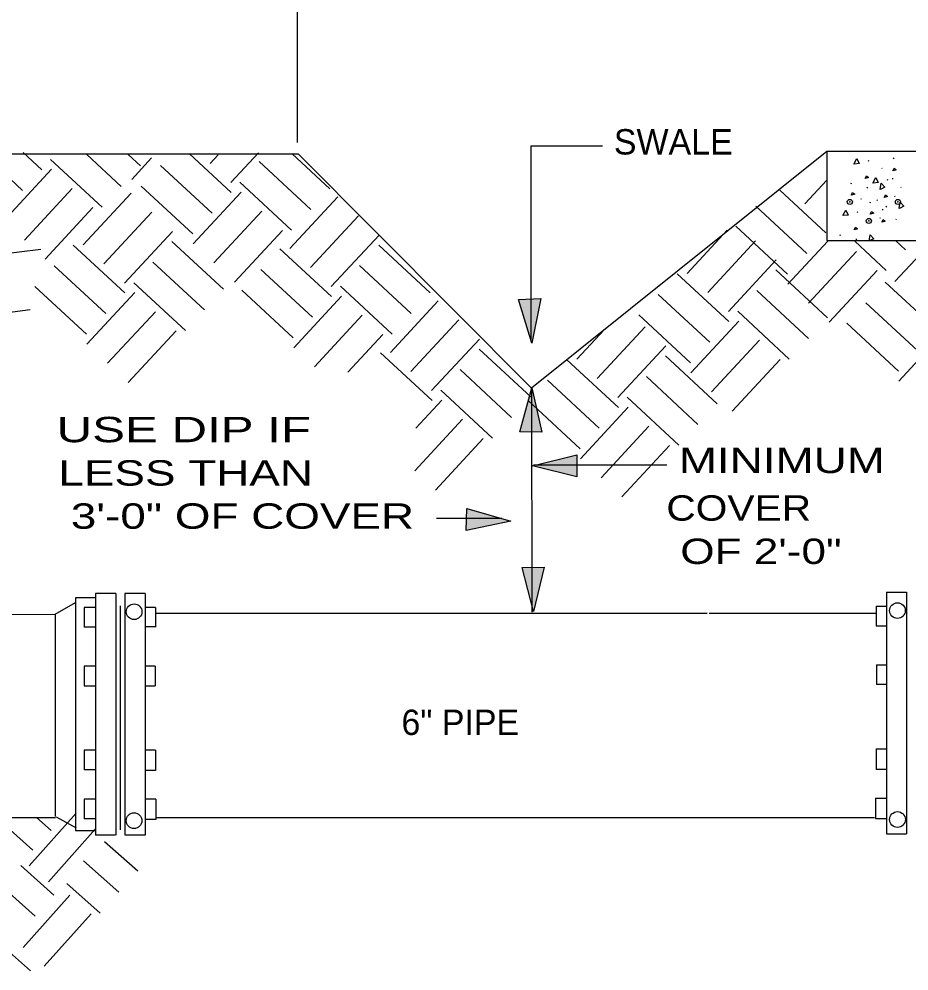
# Model space of a CAD drawing. Extents: x -7212 to 22381, y -5981 to 22381.
# Drawn here: x -1425 to 2432, y -4298 to -171 of the extents above; entities that cross this region are included whole.
import ezdxf

# ---------------------------------------------------------------- set-up
doc = ezdxf.new("R2010")
doc.units = 0
doc.header["$LTSCALE"] = 44
doc.header["$PDMODE"] = 32
doc.header["$PDSIZE"] = 22
doc.layers.add('8', color=7, linetype='Continuous', lineweight=25)

msp = doc.modelspace()

# ---------------------------------------------------------------- hatches: boundary and pattern name
at = {"layer": '8'}
for points in [[(835.52, -1381.53), (797.7, -1575.79), (739.66, -1386.58)], [(745.03, -1960.12), (797.64, -1769.33), (841, -1962.43)], [(991.93, -2155.56), (799.86, -2107.85), (991.79, -2059.56)], [(515.93, -2292.61), (705.98, -2347.84), (512.3, -2388.54)], [(850.8, -2546.71), (804.93, -2739.23), (754.81, -2547.77)]]:
    msp.add_hatch(color=256, dxfattribs=at).paths.add_polyline_path(points)

# ---------------------------------------------------------------- linework, layer by layer
for p, q in [((-218.28, -706.59), (-218.28, 452.62)), ((794.75, -720.01), (1104.1, -720.01)), ((794.75, -1559.69), (794.75, -720.01)), ((-214.1, -756.37), (-1808.29, -756.37)), ((-1410.01, -913.31), (-1575.8, -759.66)), ((-1327.08, -823.83), (-1407.78, -749.04)), ((-1065.02, -986.6), (-1288.72, -779.29)), ((-982.09, -897.12), (-1131.77, -758.41)), ((-899.17, -807.64), (-952, -758.68)), ((-850.53, -772.7), (-937.06, -866.07)), ((-506, -923.02), (-686.46, -755.78)), ((-562.51, -759.65), (-597.12, -796.99)), ((-387.45, -750.23), (-507.64, -879.92)), ((-78.08, -906.83), (-241.29, -755.58)), ((2076.36, -745.32), (795.53, -1771.2)), ((2725.24, -744.34), (2076.29, -744.34)), ((2076.36, -745.32), (2076.36, -1130.74)), ((2255.69, -786.96), (2257.54, -782.8)), ((2365.3, -776.32), (2367.16, -772.16)), ((-1283.98, -822.19), (-1491.29, -1045.89)), ((-588.92, -1012.5), (-812.63, -805.19)), ((-161.01, -996.31), (-384.71, -789)), ((2313.51, -816.56), (2315.36, -819.33)), ((2338.08, -869.32), (2339.94, -865.16)), ((2360.26, -860.93), (2360.72, -865.09)), ((-1194.5, -905.11), (-1401.81, -1128.82)), ((-671.85, -1101.98), (-895.55, -894.67)), ((-243.93, -1085.8), (-467.64, -878.48)), ((2075.11, -868.93), (1980.21, -971.33)), ((2180.77, -885.47), (2182.62, -881.31)), ((2251.06, -904.44), (2252.92, -900.27)), ((2395.9, -898.92), (2397.75, -901.69)), ((-939.8, -925.66), (-1147.11, -1149.36)), ((-462.9, -921.38), (-670.21, -1145.08)), ((-43.98, -941.24), (-251.29, -1164.95)), ((2071.33, -1097.36), (1872.41, -913.02)), ((2222.78, -949.03), (2224.63, -951.81)), ((2368.81, -937.26), (2370.66, -940.04)), ((-1105.02, -988.04), (-1312.33, -1211.74)), ((1988.41, -1186.84), (1767.59, -982.21)), ((2263.16, -967.83), (2265.01, -963.67)), ((2293.15, -958.08), (2295.01, -953.92)), ((2333.46, -986.8), (2335.31, -982.63)), ((-850.31, -1008.58), (-1057.63, -1232.29)), ((-373.41, -1004.31), (-580.73, -1228.01)), ((45.5, -1024.17), (-161.81, -1247.87)), ((2207.85, -1010.12), (2209.7, -1005.96)), ((2305.17, -1031.39), (2307.02, -1034.17)), ((2317.46, -999.49), (2319.31, -995.32)), ((1905.48, -1276.32), (1681.78, -1069.01)), ((2265.66, -1039.72), (2267.51, -1042.5)), ((2375.55, -1040.44), (2377.4, -1036.28)), ((-760.83, -1091.51), (-968.14, -1315.21)), ((-283.93, -1087.23), (-491.25, -1310.93)), ((134.98, -1107.09), (-72.33, -1330.8)), ((1643.81, -1086.07), (1470.43, -1273.16)), ((2132.92, -1108.64), (2134.77, -1104.47)), ((-966.51, -1358.31), (-1190.21, -1151)), ((-538.59, -1342.13), (-762.29, -1134.81)), ((357.23, -1357.71), (133.52, -1150.4)), ((1767.23, -1132.38), (1559.91, -1356.08)), ((2079.69, -1133.22), (1907.12, -1319.42)), ((2076.36, -1130.74), (2785.26, -1130.74)), ((2333.4, -1260.14), (2196.87, -1133.62)), ((2203.22, -1127.6), (2205.08, -1123.44)), ((2534.5, -1132.88), (2371.07, -1309.23)), ((2416.32, -1170.65), (2372.64, -1130.17)), ((-2339.9, -1291.28), (-1331.22, -1167.86)), ((-70.69, -1373.9), (-294.39, -1166.59)), ((2203.92, -1178.65), (1996.6, -1402.35)), ((-621.51, -1431.61), (-845.22, -1224.29)), ((1856.71, -1215.31), (1649.4, -1439.01)), ((-1049.43, -1447.79), (-1273.13, -1240.48)), ((-153.61, -1463.38), (-377.32, -1256.07)), ((274.3, -1447.19), (50.6, -1239.88)), ((1651.03, -1482.11), (1427.33, -1274.8)), ((2078.95, -1465.92), (1855.25, -1258.61)), ((2293.4, -1261.57), (2086.08, -1485.27)), ((-704.44, -1521.09), (-928.14, -1313.78)), ((2551.67, -1518.18), (2327.97, -1310.87)), ((-1132.36, -1537.28), (-1356.06, -1329.96)), ((-923.4, -1356.67), (-1130.72, -1580.38)), ((-236.54, -1552.86), (-460.24, -1345.55)), ((191.38, -1536.68), (-32.33, -1329.36)), ((1996.03, -1555.41), (1772.32, -1348.09)), ((-27.59, -1372.26), (-234.9, -1595.96)), ((391.33, -1392.12), (184.02, -1615.83)), ((1568.11, -1571.59), (1344.41, -1364.28)), ((2468.75, -1607.66), (2245.05, -1400.35)), ((-2384.98, -1554.05), (-1376.3, -1430.63)), ((-833.92, -1439.6), (-1041.24, -1663.3)), ((1913.1, -1644.89), (1689.4, -1437.57)), ((61.89, -1455.19), (-145.42, -1678.89)), ((480.81, -1475.05), (273.5, -1698.75)), ((1485.18, -1661.07), (1261.48, -1453.76)), ((1694.14, -1480.47), (1486.82, -1704.18)), ((-744.44, -1522.52), (-951.75, -1746.23)), ((1111.52, -1516.47), (991.59, -1645.89)), ((1288.39, -1505.11), (1081.07, -1728.81)), ((2385.82, -1697.14), (2162.12, -1489.83)), ((2594.78, -1516.54), (2387.46, -1740.25)), ((151.38, -1538.11), (-0.52, -1702.02)), ((570.29, -1557.97), (362.98, -1781.68)), ((1783.62, -1563.4), (1576.3, -1787.1)), ((792.54, -1808.59), (568.83, -1601.28)), ((1377.87, -1588.03), (1170.56, -1811.74)), ((364.62, -1824.78), (140.92, -1617.47)), ((1172.19, -1854.84), (948.49, -1647.53)), ((1600.11, -1838.65), (1376.41, -1631.34)), ((1873.1, -1646.32), (1665.79, -1870.03)), ((709.61, -1898.07), (485.91, -1690.76)), ((1517.19, -1928.13), (1293.48, -1720.82)), ((1089.27, -1944.32), (865.57, -1737.01)), ((626.69, -1987.56), (402.98, -1780.24)), ((1434.26, -2017.61), (1210.56, -1810.3)), ((407.72, -1823.14), (294.89, -1944.89)), ((1006.34, -2033.8), (782.64, -1826.49)), ((1215.3, -1853.2), (1007.98, -2076.9)), ((497.2, -1906.07), (289.89, -2129.77)), ((1304.78, -1936.12), (1097.46, -2159.83)), ((586.69, -1988.99), (379.37, -2212.69)), ((1394.26, -2019.05), (1186.95, -2242.75)), ((804.98, -2102.95), (1382.48, -2102.95)), ((383.75, -2334.96), (667.76, -2334.96)), ((-1093.3, -2679.99), (-1180.62, -2679.99)), ((-1005.98, -2660.53), (-1093.87, -2660.53)), ((-1093.3, -2660.53), (-1093.3, -3708.4)), ((-1005.98, -2660.53), (-1005.98, -3708.4)), ((-878.98, -2660.53), (-966.3, -2660.53)), ((-966.3, -2660.53), (-966.3, -3708.4)), ((-878.98, -2660.53), (-878.98, -3708.4)), ((2334.13, -2655.58), (2334.13, -3703.45)), ((2334.13, -2655.58), (2421.46, -2655.58)), ((2421.46, -2655.58), (2421.46, -3703.45)), ((-1267.94, -2751.19), (-1180.62, -2699.58)), ((-1143.52, -2721.48), (-1143.52, -2806.65)), ((-1093.3, -2721.48), (-1143.52, -2721.48)), ((-986.7, -2714.34), (-986.7, -3685.79)), ((-834.45, -2721.4), (-878.98, -2721.4)), ((-834.45, -2721.48), (-834.45, -2806.65)), ((2289.61, -2716.45), (2334.13, -2716.45)), ((2289.61, -2716.53), (2289.61, -2801.7)), ((-1571.48, -2751.87), (-1267.94, -2751.19)), ((-1267.94, -2751.19), (-1267.94, -3628.64)), ((-834.45, -2745.84), (1557.69, -2745.84)), ((1565.56, -2745.84), (2289.61, -2745.84)), ((2289.61, -2801.43), (2334.13, -2801.43)), ((-1093.3, -2806.65), (-1143.52, -2806.65)), ((-834.45, -2806.38), (-878.98, -2806.38)), ((2290.81, -2970.82), (2334.13, -2970.82)), ((2290.81, -2971.09), (2290.81, -3056.26)), ((2290.81, -2971.09), (2333.12, -2971.09)), ((-1143.52, -2976.04), (-1143.52, -3061.21)), ((-1093.3, -2976.04), (-1143.52, -2976.04)), ((-835.65, -2975.77), (-878.98, -2975.77)), ((-835.65, -2976.04), (-877.97, -2976.04)), ((-835.65, -2976.04), (-835.65, -3061.21)), ((-1143.52, -3061.21), (-1093.3, -3061.21)), ((-878.98, -3061.21), (-835.65, -3061.21)), ((2334.13, -3056.26), (2290.81, -3056.26)), ((-1093.3, -3340.64), (-1143.52, -3340.64)), ((-1143.52, -3340.64), (-1143.52, -3425.81)), ((-834.45, -3340.2), (-878.98, -3340.2)), ((-834.45, -3340.17), (-834.45, -3428.88)), ((-834.45, -3340.2), (-834.45, -3428.31)), ((2289.61, -3335.22), (2289.61, -3423.92)), ((2289.61, -3335.25), (2334.13, -3335.25)), ((2289.61, -3335.25), (2289.61, -3423.36)), ((2289.61, -3423.36), (2334.13, -3423.36)), ((-1093.3, -3425.81), (-1143.52, -3425.81)), ((-834.45, -3428.31), (-878.98, -3428.31)), ((2287.05, -3548.29), (2334.13, -3548.29)), ((2287.05, -3548.29), (2287.05, -3636.17)), ((-1143.52, -3553.39), (-1143.52, -3638.56)), ((-1093.3, -3553.39), (-1143.52, -3553.39)), ((-831.9, -3553.24), (-878.98, -3553.24)), ((-831.9, -3553.24), (-831.9, -3641.12)), ((-1178.13, -3613.39), (-1380.92, -3841.19)), ((-1176.19, -3678.6), (-1263.52, -3631.03)), ((-1693.8, -3632.07), (-1267.61, -3632.07)), ((-1364.81, -3774.31), (-1522.51, -3633.93)), ((-1285.33, -3689.29), (-1349.2, -3632.43)), ((-1093.3, -3638.56), (-1143.52, -3638.56)), ((-832.01, -3641.06), (-878.98, -3641.06)), ((-831.9, -3632.07), (1784.36, -3632.07)), ((1762.13, -3632.07), (2283.01, -3632.07)), ((2287.17, -3636.11), (2334.13, -3636.11)), ((-1094.96, -3682.78), (-1297.75, -3910.59)), ((-1009.18, -3708.4), (-1093.3, -3708.4)), ((-878.98, -3708.4), (-965.61, -3708.4)), ((2334.13, -3703.45), (2420.76, -3703.45)), ((-911.06, -3865.1), (-1054.63, -3737.29)), ((-992.18, -3956.22), (-1145.84, -3819.44)), ((-1274.57, -3968.31), (-1418.14, -3840.51)), ((-1073.3, -4047.34), (-1218.77, -3917.84)), ((-1355.68, -4059.44), (-1509.34, -3922.65)), ((-1204.39, -3968.46), (-1407.18, -4196.27)), ((-1113.26, -4049.58), (-1316.05, -4277.39)), ((-1375.38, -4297.56), (-1603.19, -4094.76))]:
    msp.add_line(p, q, dxfattribs=at)
for points in [[(-214.1, -756.37), (795.53, -1771.2), (796.91, -2741.56)], [(2193.25, -799.44), (2205.74, -775.86), (2215.45, -797.59), (2193.71, -799.44)], [(2275.65, -881.8), (2288.14, -858.22), (2297.85, -879.95), (2276.11, -881.8)], [(2307.33, -909.22), (2311, -882.79), (2327.56, -899.89), (2307.77, -909.06)], [(2389.73, -991.58), (2393.4, -965.15), (2409.96, -982.25), (2390.16, -991.42)], [(2145.41, -1022.61), (2157.9, -999.02), (2167.61, -1020.76), (2145.87, -1022.61)], [(2259.49, -1132.38), (2263.16, -1105.95), (2279.72, -1123.05), (2259.92, -1132.23)], [(-1180.62, -2679.99), (-1180.62, -3688.94), (-1093.3, -3688.94)]]:
    msp.add_lwpolyline(points, dxfattribs=at)
for points in [[(2362.07, -828.58), (2367.62, -817.02), (2376.87, -823.96)], [(2241.91, -861.65), (2247.45, -850.08), (2256.7, -857.02)], [(2181.69, -934.04), (2187.24, -922.47), (2196.49, -929.41)], [(2324.3, -944), (2329.85, -932.44), (2339.1, -939.38)], [(2264.08, -1016.4), (2269.64, -1004.83), (2278.89, -1011.77)], [(2314.23, -1051.75), (2319.77, -1040.19), (2329.02, -1047.12)], [(2194.06, -1084.81), (2199.61, -1073.25), (2208.86, -1080.19)], [(835.52, -1381.53), (797.7, -1575.79), (739.66, -1386.58)], [(745.03, -1960.12), (797.64, -1769.33), (841, -1962.43)], [(991.93, -2155.56), (799.86, -2107.85), (991.79, -2059.56)], [(515.93, -2292.61), (705.98, -2347.84), (512.3, -2388.54)], [(850.8, -2546.71), (804.93, -2739.23), (754.81, -2547.77)]]:
    msp.add_lwpolyline(points, close=True, dxfattribs=at)
for centre in [(-926.6, -2740.22), (2381.76, -2735.27), (-926.73, -3646.02), (2381.88, -3641.07)]:
    msp.add_circle(centre, 34.12, dxfattribs=at)
for p in [(2175.42, -963.58), (2383.76, -963.58), (2257.82, -1045.94)]:
    msp.add_point(p, dxfattribs=at)

# ---------------------------------------------------------------- texts
for s, p in [('SWALE', (1152.77, -758.02)), ('6" PIPE', (232.18, -3274.52))]:
    msp.add_text(s, height=110, dxfattribs=at).set_placement(p)
for s, width, p in [(' USE DIP IF', 1.45, (-1321.53, -2005.34)), ('MINIMUM ', 1.35, (1434.03, -2139.07)), (' LESS THAN', 1.35, (-1309.93, -2193.42)), ('3\'-0" OF COVER', 1.35, (-1200.71, -2380.37)), (' COVER', 1.2, (1330.93, -2345.48)), ('OF 2\'-0" ', 1.3, (1440.56, -2533.16))]:
    msp.add_text(s, height=110, dxfattribs=dict(at, width=width)).set_placement(p)

doc.saveas('drawing.dxf')
